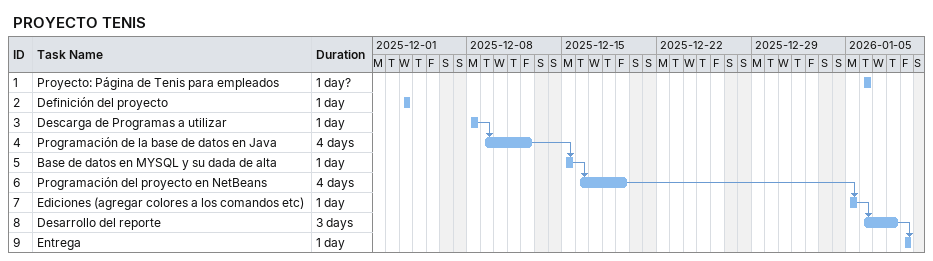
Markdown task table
PROYECTO TENIS

| ID | Task | Duration | Start | Finish | Predecessors |
|---|---|---|---|---|---|
| 1 | Proyecto: Página de Tenis para empleados | 1d? | 2026-01-06 | 2026-01-06 |  |
| 2 | Definición del proyecto | 1d | 2025-12-03 | 2025-12-03 |  |
| 3 | Descarga de Programas a utilizar | 1d | 2025-12-08 | 2025-12-08 |  |
| 4 | Programación de la base de datos en Java | 4d | 2025-12-09 | 2025-12-12 | 3 |
| 5 | Base de datos en MYSQL y su dada de alta | 1d | 2025-12-15 | 2025-12-15 | 4 |
| 6 | Programación del proyecto en NetBeans | 4d | 2025-12-16 | 2025-12-19 | 5 |
| 7 | Ediciones (agregar colores a los comandos etc) | 1d | 2026-01-05 | 2026-01-05 | 6 |
| 8 | Desarrollo del reporte | 3d | 2026-01-06 | 2026-01-08 | 7 |
| 9 | Entrega | 1d | 2026-01-09 | 2026-01-09 | 8 |
